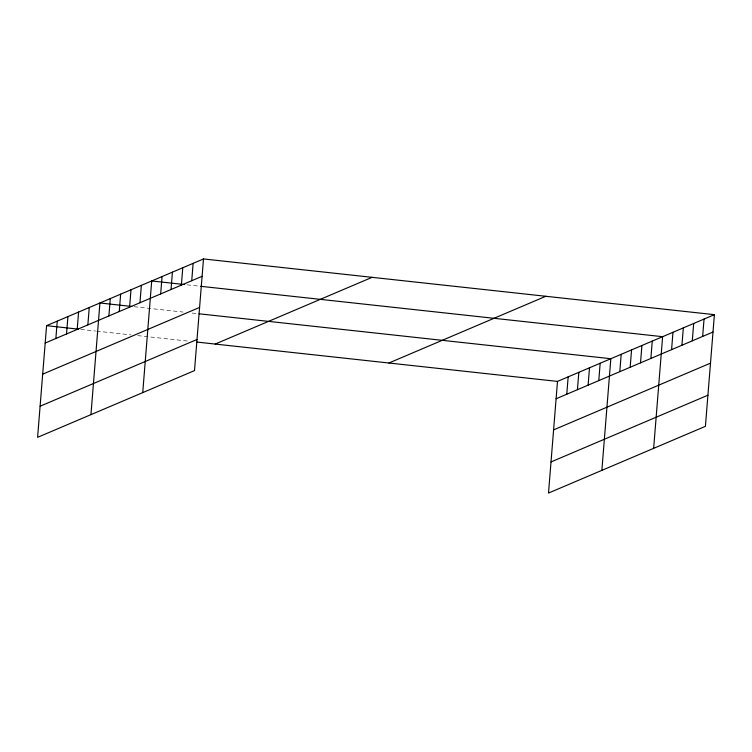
<?xml version="1.0" encoding="UTF-8"?>
<svg xmlns="http://www.w3.org/2000/svg" width="752" height="752" viewBox="0 0 752 752"><rect width="100%" height="100%" fill="white"/><g stroke="black" fill="none" stroke-linecap="round" stroke-linejoin="round"><path stroke-width="0.56" stroke-dasharray="3.76 2.82" d="M187.022 284.82L200.699 286.305M134.11 306.713L183.093 312.061M192.202 313.048L197.898 313.669M80.755 329.404L95.57 331.021M96.707 331.143L130.886 334.875M137.719 335.618L188.987 341.211"/><path stroke-width="1.13" d="M203.491 258.942L46.586 325.672L37.6 437.335L194.505 370.595L203.491 258.942L714.4 314.665L705.414 426.328L548.509 493.058L557.495 381.405L714.4 314.665M55.855 338.513L57.255 321.142M66.524 333.973L67.924 316.601M77.193 329.432L78.593 312.061M87.862 324.892L89.262 307.521M90.945 414.643L99.931 302.99L131.826 306.468M108.89 315.953L110.29 298.582M119.248 311.544L120.64 294.182M129.598 307.145L130.998 289.774M139.957 302.736L141.357 285.365M142.73 392.619L151.707 280.966L184.748 284.566M160.665 293.929L162.065 276.557M171.024 289.529L172.424 272.158M181.382 285.121L182.774 267.75M191.732 280.722L193.132 263.35M566.764 394.236L568.164 376.865M577.442 389.696L578.833 372.325M588.111 385.156L589.502 367.784M598.78 380.615L600.171 363.244M601.863 470.367L610.84 358.713L199.045 313.8M619.798 371.676L621.199 354.305M630.157 367.277L631.558 349.906M640.516 362.868L641.907 345.497M650.865 358.46L652.266 341.088M653.638 448.342L662.625 336.689L200.699 286.305M671.583 349.652L672.974 332.281M681.932 345.253L683.333 327.881M692.291 340.844L693.692 323.473M702.65 336.445L704.041 319.074M45.186 343.044L202.091 276.313M42.685 374.158L199.59 307.427M40.1 406.221L197.005 339.481M215.185 344.068L372.09 277.328M388.897 363.009L545.802 296.279M556.095 398.767L712.999 332.036M553.594 429.89L710.499 363.15M551.019 461.944L707.923 395.204M46.586 325.672L78.481 329.16M196.958 342.075L557.495 381.405"/></g></svg>
